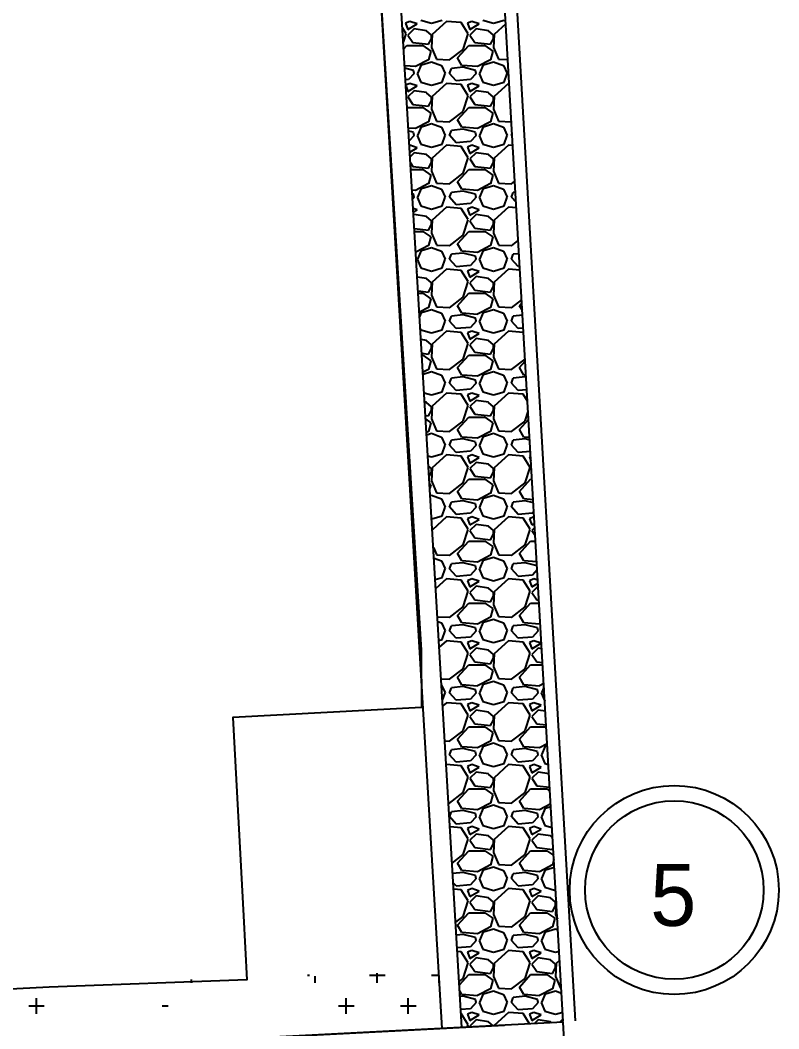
# Model space of a CAD drawing. Extents: x -31423 to 1909503, y -2344077 to 1640342.
# Drawn here: x 109362 to 121605, y -200234 to -183949 of the extents above; entities that cross this region are included whole.
import ezdxf

# ---------------------------------------------------------------- set-up
doc = ezdxf.new("R2010")
doc.units = 0
for name, color, linetype in [('Level 13', 7, 'Continuous'), ('Level 14', 7, 'Continuous'), ('Level 15', 7, 'Continuous'), ('Level 17', 7, 'Continuous'), ('Level 20', 7, 'Continuous'), ('Level 36', 7, 'Continuous')]:
    doc.layers.add(name, color=color, linetype=linetype)

msp = doc.modelspace()

# ---------------------------------------------------------------- linework, layer by layer
at = {"layer": 'Level 13'}
for p, q in [((118126, -200127), (46921, -203800)), ((118473, -206674), (118126, -200127))]:
    msp.add_line(p, q, dxfattribs=at)
at = {"layer": 'Level 14'}
for p, q in [((115650, -183969), (115580, -183999)), ((115580, -183999), (115620, -184099)), ((115620, -184099), (115770, -184009)), ((115770, -184009), (115650, -183969)), ((115830, -183949), (116000, -183999)), ((116000, -183999), (116170, -183949)), ((116240, -183969), (116010, -184179)), ((116480, -183989), (116240, -183969)), ((116591, -184169), (116481, -183989)), ((116650, -183969), (116580, -183999)), ((116580, -183999), (116620, -184099)), ((116620, -184099), (116770, -184009)), ((116770, -184009), (116650, -183969)), ((116830, -183949), (117000, -183999)), ((117000, -183999), (117170, -183949)), ((117199, -184006), (117010, -184179)), ((115591, -184169), (115532, -184073)), ((115546, -184306), (115590, -184170)), ((115720, -184089), (115620, -184189)), ((115920, -184119), (115720, -184089)), ((116001, -184190), (115921, -184120)), ((116010, -184179), (116000, -184389)), ((116510, -184420), (116590, -184170)), ((116720, -184089), (116620, -184189)), ((116920, -184119), (116720, -184089)), ((117001, -184190), (116921, -184120)), ((117010, -184179), (117000, -184389)), ((115620, -184189), (115700, -184309)), ((115700, -184309), (115950, -184339)), ((115951, -184339), (116001, -184249)), ((116000, -184249), (116000, -184189)), ((116620, -184189), (116700, -184309)), ((116700, -184309), (116950, -184339)), ((116951, -184339), (117001, -184249)), ((117000, -184249), (117000, -184189)), ((115552, -184411), (115600, -184359)), ((115600, -184359), (115860, -184359)), ((115860, -184359), (115990, -184449)), ((115990, -184449), (115950, -184589)), ((115999, -184388), (116079, -184578)), ((116290, -184591), (116510, -184421)), ((116420, -184559), (116600, -184359)), ((116600, -184359), (116860, -184359)), ((116860, -184359), (116990, -184449)), ((116990, -184449), (116950, -184589)), ((116999, -184388), (117079, -184578)), ((115950, -184588), (115740, -184698)), ((115780, -184809), (115840, -184669)), ((115840, -184669), (116000, -184619)), ((116000, -184619), (116160, -184679)), ((116080, -184579), (116290, -184589)), ((116491, -184679), (116421, -184559)), ((116950, -184588), (116740, -184698)), ((116780, -184809), (116840, -184669)), ((116840, -184669), (117000, -184619)), ((117000, -184619), (117160, -184679)), ((117080, -184579), (117233, -184586)), ((115740, -184699), (115569, -184685)), ((115710, -184759), (115571, -184724)), ((115720, -184809), (115630, -184909)), ((115720, -184810), (115710, -184760)), ((115770, -184809), (115830, -184949)), ((116160, -184679), (116220, -184809)), ((116170, -184949), (116220, -184809)), ((116290, -184809), (116320, -184729)), ((116400, -184928), (116290, -184808)), ((116510, -184709), (116320, -184729)), ((116740, -184699), (116490, -184679)), ((116710, -184759), (116510, -184709)), ((116720, -184809), (116630, -184909)), ((116720, -184810), (116710, -184760)), ((116770, -184809), (116830, -184949)), ((117160, -184679), (117220, -184809)), ((117170, -184949), (117220, -184809)), ((115630, -184909), (115582, -184913)), ((115650, -184969), (115587, -184996)), ((115770, -185009), (115650, -184969)), ((115830, -184949), (116000, -184999)), ((116000, -184999), (116170, -184949)), ((116240, -184969), (116010, -185179)), ((116480, -184989), (116240, -184969)), ((116630, -184909), (116400, -184929)), ((116591, -185169), (116481, -184989)), ((116650, -184969), (116580, -184999)), ((116770, -185009), (116650, -184969)), ((116830, -184949), (117000, -184999)), ((117000, -184999), (117170, -184949)), ((117240, -184969), (117010, -185179)), ((117255, -184970), (117240, -184969)), ((115589, -185021), (115620, -185099)), ((115620, -185099), (115770, -185009)), ((115720, -185089), (115620, -185189)), ((115920, -185119), (115720, -185089)), ((116001, -185190), (115921, -185120)), ((116580, -184999), (116620, -185099)), ((116620, -185099), (116770, -185009)), ((116720, -185089), (116620, -185189)), ((116920, -185119), (116720, -185089)), ((117001, -185190), (116921, -185120)), ((115620, -185189), (115700, -185309)), ((115700, -185309), (115950, -185339)), ((115951, -185339), (116001, -185249)), ((116010, -185179), (116000, -185389)), ((116000, -185249), (116000, -185189)), ((116510, -185420), (116590, -185170)), ((116620, -185189), (116700, -185309)), ((116700, -185309), (116950, -185339)), ((116951, -185339), (117001, -185249)), ((117010, -185179), (117000, -185389)), ((117000, -185249), (117000, -185189)), ((115609, -185359), (115860, -185359)), ((115860, -185359), (115990, -185449)), ((115990, -185449), (115950, -185589)), ((115999, -185388), (116079, -185578)), ((116290, -185591), (116510, -185421)), ((116420, -185559), (116600, -185359)), ((116600, -185359), (116860, -185359)), ((116860, -185359), (116990, -185449)), ((116990, -185449), (116950, -185589)), ((116999, -185388), (117079, -185578)), ((115950, -185588), (115740, -185698)), ((115840, -185669), (116000, -185619)), ((116000, -185619), (116160, -185679)), ((116080, -185579), (116290, -185589)), ((116491, -185679), (116421, -185559)), ((116950, -185588), (116740, -185698)), ((116840, -185669), (117000, -185619)), ((117000, -185619), (117160, -185679)), ((117080, -185579), (117290, -185589)), ((117290, -185591), (117290, -185590)), ((115740, -185699), (115628, -185690)), ((115710, -185759), (115631, -185739)), ((115720, -185809), (115641, -185896)), ((115720, -185810), (115710, -185760)), ((115770, -185809), (115830, -185949)), ((115780, -185809), (115840, -185669)), ((116160, -185679), (116220, -185809)), ((116170, -185949), (116220, -185809)), ((116290, -185809), (116320, -185729)), ((116400, -185928), (116290, -185808)), ((116510, -185709), (116320, -185729)), ((116740, -185699), (116490, -185679)), ((116710, -185759), (116510, -185709)), ((116720, -185809), (116630, -185909)), ((116720, -185810), (116710, -185760)), ((116770, -185809), (116830, -185949)), ((116780, -185809), (116840, -185669)), ((117160, -185679), (117220, -185809)), ((117170, -185949), (117220, -185809)), ((117290, -185809), (117301, -185779)), ((117304, -185823), (117290, -185808)), ((115650, -185969), (115645, -185971)), ((115770, -186009), (115650, -185969)), ((115830, -185949), (116000, -185999)), ((116000, -185999), (116170, -185949)), ((116240, -185969), (116010, -186179)), ((116480, -185989), (116240, -185969)), ((116630, -185909), (116400, -185929)), ((116650, -185969), (116580, -185999)), ((116770, -186009), (116650, -185969)), ((116830, -185949), (117000, -185999)), ((117000, -185999), (117170, -185949)), ((117240, -185969), (117010, -186179)), ((117313, -185975), (117240, -185969)), ((115652, -186080), (115770, -186009)), ((115720, -186089), (115656, -186153)), ((115920, -186119), (115720, -186089)), ((116001, -186190), (115921, -186120)), ((116591, -186169), (116481, -185989)), ((116580, -185999), (116620, -186099)), ((116620, -186099), (116770, -186009)), ((116720, -186089), (116620, -186189)), ((116920, -186119), (116720, -186089)), ((117001, -186190), (116921, -186120)), ((115662, -186252), (115700, -186309)), ((115951, -186339), (116001, -186249)), ((116010, -186179), (116000, -186389)), ((116000, -186249), (116000, -186189)), ((116510, -186420), (116590, -186170)), ((116620, -186189), (116700, -186309)), ((116951, -186339), (117001, -186249)), ((117010, -186179), (117000, -186389)), ((117000, -186249), (117000, -186189)), ((115668, -186359), (115860, -186359)), ((115700, -186309), (115950, -186339)), ((115860, -186359), (115990, -186449)), ((115990, -186449), (115950, -186589)), ((115999, -186388), (116079, -186578)), ((116290, -186591), (116510, -186421)), ((116420, -186559), (116600, -186359)), ((116600, -186359), (116860, -186359)), ((116700, -186309), (116950, -186339)), ((116860, -186359), (116990, -186449)), ((116990, -186449), (116950, -186589)), ((116999, -186388), (117079, -186578)), ((115950, -186588), (115740, -186698)), ((115840, -186669), (116000, -186619)), ((116000, -186619), (116160, -186679)), ((116080, -186579), (116290, -186589)), ((116491, -186679), (116421, -186559)), ((116950, -186588), (116740, -186698)), ((116840, -186669), (117000, -186619)), ((117000, -186619), (117160, -186679)), ((117080, -186579), (117290, -186589)), ((117290, -186591), (117345, -186548)), ((115740, -186699), (115688, -186695)), ((115710, -186759), (115692, -186754)), ((115720, -186810), (115710, -186760)), ((115780, -186809), (115840, -186669)), ((116160, -186679), (116220, -186809)), ((116290, -186809), (116320, -186729)), ((116510, -186709), (116320, -186729)), ((116740, -186699), (116490, -186679)), ((116710, -186759), (116510, -186709)), ((116720, -186810), (116710, -186760)), ((116780, -186809), (116840, -186669)), ((117160, -186679), (117220, -186809)), ((117290, -186809), (117320, -186729)), ((117356, -186725), (117320, -186729)), ((115720, -186809), (115696, -186835)), ((115770, -186809), (115830, -186949)), ((115830, -186949), (116000, -186999)), ((116000, -186999), (116170, -186949)), ((116170, -186949), (116220, -186809)), ((116400, -186928), (116290, -186808)), ((116630, -186909), (116400, -186929)), ((116720, -186809), (116630, -186909)), ((116770, -186809), (116830, -186949)), ((116830, -186949), (117000, -186999)), ((117000, -186999), (117170, -186949)), ((117170, -186949), (117220, -186809)), ((117365, -186890), (117290, -186808)), ((115770, -187009), (115705, -186988)), ((115709, -187046), (115770, -187009)), ((115720, -187089), (115712, -187097)), ((115920, -187119), (115720, -187089)), ((116240, -186969), (116010, -187179)), ((116480, -186989), (116240, -186969)), ((116591, -187169), (116481, -186989)), ((116650, -186969), (116580, -186999)), ((116580, -186999), (116620, -187099)), ((116620, -187099), (116770, -187009)), ((116720, -187089), (116620, -187189)), ((116770, -187009), (116650, -186969)), ((116920, -187119), (116720, -187089)), ((117240, -186969), (117010, -187179)), ((117370, -186980), (117240, -186969)), ((116001, -187190), (115921, -187120)), ((115951, -187339), (116001, -187249)), ((116010, -187179), (116000, -187389)), ((116000, -187249), (116000, -187189)), ((116510, -187420), (116590, -187170)), ((116620, -187189), (116700, -187309)), ((117001, -187190), (116921, -187120)), ((116951, -187339), (117001, -187249)), ((117010, -187179), (117000, -187389)), ((117000, -187249), (117000, -187189)), ((115725, -187312), (115950, -187339)), ((115728, -187359), (115860, -187359)), ((115860, -187359), (115990, -187449)), ((115999, -187388), (116079, -187578)), ((116290, -187591), (116510, -187421)), ((116420, -187559), (116600, -187359)), ((116600, -187359), (116860, -187359)), ((116700, -187309), (116950, -187339)), ((116860, -187359), (116990, -187449)), ((116999, -187388), (117079, -187578)), ((115950, -187588), (115747, -187694)), ((115990, -187449), (115950, -187589)), ((116080, -187579), (116290, -187589)), ((116491, -187679), (116421, -187559)), ((116950, -187588), (116740, -187698)), ((116990, -187449), (116950, -187589)), ((117080, -187579), (117290, -187589)), ((117290, -187591), (117401, -187505)), ((115780, -187809), (115840, -187669)), ((115840, -187669), (116000, -187619)), ((116000, -187619), (116160, -187679)), ((116160, -187679), (116220, -187809)), ((116290, -187809), (116320, -187729)), ((116510, -187709), (116320, -187729)), ((116740, -187699), (116490, -187679)), ((116710, -187759), (116510, -187709)), ((116720, -187810), (116710, -187760)), ((116780, -187809), (116840, -187669)), ((116840, -187669), (117000, -187619)), ((117000, -187619), (117160, -187679)), ((117160, -187679), (117220, -187809)), ((117290, -187809), (117320, -187729)), ((117413, -187719), (117320, -187729)), ((115770, -187809), (115830, -187949)), ((116170, -187949), (116220, -187809)), ((116400, -187928), (116290, -187808)), ((116630, -187909), (116400, -187929)), ((116720, -187809), (116630, -187909)), ((116770, -187809), (116830, -187949)), ((117170, -187949), (117220, -187809)), ((117400, -187928), (117290, -187808)), ((117425, -187927), (117400, -187929)), ((115770, -188009), (115766, -188008)), ((115766, -188012), (115770, -188009)), ((115830, -187949), (116000, -187999)), ((116000, -187999), (116170, -187949)), ((116240, -187969), (116010, -188179)), ((116480, -187989), (116240, -187969)), ((116591, -188169), (116481, -187989)), ((116650, -187969), (116580, -187999)), ((116580, -187999), (116620, -188099)), ((116620, -188099), (116770, -188009)), ((116720, -188089), (116620, -188189)), ((116770, -188009), (116650, -187969)), ((116920, -188119), (116720, -188089)), ((116830, -187949), (117000, -187999)), ((117000, -187999), (117170, -187949)), ((117240, -187969), (117010, -188179)), ((117428, -187985), (117240, -187969)), ((115920, -188119), (115771, -188097)), ((116001, -188190), (115921, -188120)), ((115951, -188339), (116001, -188249)), ((116010, -188179), (116000, -188389)), ((116000, -188249), (116000, -188189)), ((116510, -188420), (116590, -188170)), ((116620, -188189), (116700, -188309)), ((117001, -188190), (116921, -188120)), ((116951, -188339), (117001, -188249)), ((117010, -188179), (117000, -188389)), ((117000, -188249), (117000, -188189)), ((115785, -188319), (115950, -188339)), ((115787, -188359), (115860, -188359)), ((115860, -188359), (115990, -188449)), ((115999, -188388), (116079, -188578)), ((116420, -188559), (116600, -188359)), ((116600, -188359), (116860, -188359)), ((116700, -188309), (116950, -188339)), ((116860, -188359), (116990, -188449)), ((116999, -188388), (117079, -188578)), ((115990, -188449), (115950, -188589)), ((116080, -188579), (116290, -188589)), ((116290, -188591), (116510, -188421)), ((116491, -188679), (116421, -188559)), ((116990, -188449), (116950, -188589)), ((117080, -188579), (117290, -188589)), ((117290, -188591), (117456, -188463)), ((117420, -188559), (117459, -188515)), ((117466, -188636), (117421, -188559)), ((115950, -188588), (115805, -188664)), ((115809, -188739), (115840, -188669)), ((115840, -188669), (116000, -188619)), ((116000, -188619), (116160, -188679)), ((116160, -188679), (116220, -188809)), ((116290, -188809), (116320, -188729)), ((116510, -188709), (116320, -188729)), ((116740, -188699), (116490, -188679)), ((116710, -188759), (116510, -188709)), ((116950, -188588), (116740, -188698)), ((116780, -188809), (116840, -188669)), ((116840, -188669), (117000, -188619)), ((117000, -188619), (117160, -188679)), ((117160, -188679), (117220, -188809)), ((117290, -188809), (117320, -188729)), ((117470, -188713), (117320, -188729)), ((116170, -188949), (116220, -188809)), ((116400, -188928), (116290, -188808)), ((116720, -188809), (116630, -188909)), ((116720, -188810), (116710, -188760)), ((116770, -188809), (116830, -188949)), ((117170, -188949), (117220, -188809)), ((117400, -188928), (117290, -188808)), ((115821, -188928), (115830, -188949)), ((115830, -188949), (116000, -188999)), ((116000, -188999), (116170, -188949)), ((116240, -188969), (116010, -189179)), ((116480, -188989), (116240, -188969)), ((116630, -188909), (116400, -188929)), ((116591, -189169), (116481, -188989)), ((116650, -188969), (116580, -188999)), ((116580, -188999), (116620, -189099)), ((116620, -189099), (116770, -189009)), ((116770, -189009), (116650, -188969)), ((116830, -188949), (117000, -188999)), ((117000, -188999), (117170, -188949)), ((117240, -188969), (117010, -189179)), ((117480, -188989), (117240, -188969)), ((117482, -188922), (117400, -188929)), ((117486, -188998), (117481, -188989)), ((115920, -189119), (115831, -189106)), ((116001, -189190), (115921, -189120)), ((116010, -189179), (116000, -189389)), ((116000, -189249), (116000, -189189)), ((116510, -189420), (116590, -189170)), ((116720, -189089), (116620, -189189)), ((116620, -189189), (116700, -189309)), ((116920, -189119), (116720, -189089)), ((117001, -189190), (116921, -189120)), ((117010, -189179), (117000, -189389)), ((117000, -189249), (117000, -189189)), ((115844, -189327), (115950, -189339)), ((115846, -189359), (115860, -189359)), ((115860, -189359), (115990, -189449)), ((115951, -189339), (116001, -189249)), ((115999, -189388), (116079, -189578)), ((116420, -189559), (116600, -189359)), ((116600, -189359), (116860, -189359)), ((116700, -189309), (116950, -189339)), ((116860, -189359), (116990, -189449)), ((116951, -189339), (117001, -189249)), ((116999, -189388), (117079, -189578)), ((115990, -189449), (115950, -189589)), ((116290, -189591), (116510, -189421)), ((116990, -189449), (116950, -189589)), ((117290, -189591), (117510, -189421)), ((117420, -189559), (117513, -189455)), ((117510, -189420), (117511, -189418)), ((115950, -189588), (115863, -189634)), ((115864, -189662), (116000, -189619)), ((116000, -189619), (116160, -189679)), ((116080, -189579), (116290, -189589)), ((116160, -189679), (116220, -189809)), ((116510, -189709), (116320, -189729)), ((116491, -189679), (116421, -189559)), ((116740, -189699), (116490, -189679)), ((116710, -189759), (116510, -189709)), ((116950, -189588), (116740, -189698)), ((116780, -189809), (116840, -189669)), ((116840, -189669), (117000, -189619)), ((117000, -189619), (117160, -189679)), ((117080, -189579), (117290, -189589)), ((117160, -189679), (117220, -189809)), ((117510, -189709), (117320, -189729)), ((117491, -189679), (117421, -189559)), ((117526, -189682), (117490, -189679)), ((117528, -189713), (117510, -189709)), ((116170, -189949), (116220, -189809)), ((116290, -189809), (116320, -189729)), ((116400, -189928), (116290, -189808)), ((116720, -189809), (116630, -189909)), ((116720, -189810), (116710, -189760)), ((116770, -189809), (116830, -189949)), ((117170, -189949), (117220, -189809)), ((117290, -189809), (117320, -189729)), ((117400, -189928), (117290, -189808)), ((115882, -189964), (116000, -189999)), ((116000, -189999), (116170, -189949)), ((116240, -189969), (116010, -190179)), ((116480, -189989), (116240, -189969)), ((116630, -189909), (116400, -189929)), ((116591, -190169), (116481, -189989)), ((116650, -189969), (116580, -189999)), ((116580, -189999), (116620, -190099)), ((116620, -190099), (116770, -190009)), ((116770, -190009), (116650, -189969)), ((116830, -189949), (117000, -189999)), ((117000, -189999), (117170, -189949)), ((117240, -189969), (117010, -190179)), ((117480, -189989), (117240, -189969)), ((117539, -189917), (117400, -189929)), ((117550, -190102), (117481, -189989)), ((115920, -190119), (115891, -190115)), ((116001, -190190), (115921, -190120)), ((116010, -190179), (116000, -190389)), ((116000, -190249), (116000, -190189)), ((116510, -190420), (116590, -190170)), ((116720, -190089), (116620, -190189)), ((116620, -190189), (116700, -190309)), ((116920, -190119), (116720, -190089)), ((117001, -190190), (116921, -190120)), ((117010, -190179), (117000, -190389)), ((117000, -190249), (117000, -190189)), ((115904, -190334), (115950, -190339)), ((115951, -190339), (116001, -190249)), ((116420, -190559), (116600, -190359)), ((116600, -190359), (116860, -190359)), ((116700, -190309), (116950, -190339)), ((116860, -190359), (116990, -190449)), ((116951, -190339), (117001, -190249)), ((117510, -190420), (117559, -190265)), ((115908, -190392), (115990, -190449)), ((115990, -190449), (115950, -190589)), ((115999, -190388), (116079, -190578)), ((116290, -190591), (116510, -190421)), ((116990, -190449), (116950, -190589)), ((116999, -190388), (117079, -190578)), ((117290, -190591), (117510, -190421)), ((117420, -190559), (117567, -190395)), ((115950, -190588), (115920, -190604)), ((115923, -190643), (116000, -190619)), ((116000, -190619), (116160, -190679)), ((116080, -190579), (116290, -190589)), ((116160, -190679), (116220, -190809)), ((116491, -190679), (116421, -190559)), ((116740, -190699), (116490, -190679)), ((116950, -190588), (116740, -190698)), ((116780, -190809), (116840, -190669)), ((116840, -190669), (117000, -190619)), ((117000, -190619), (117160, -190679)), ((117080, -190579), (117290, -190589)), ((117160, -190679), (117220, -190809)), ((117491, -190679), (117421, -190559)), ((117584, -190687), (117490, -190679)), ((116170, -190949), (116220, -190809)), ((116290, -190809), (116320, -190729)), ((116400, -190928), (116290, -190808)), ((116510, -190709), (116320, -190729)), ((116710, -190759), (116510, -190709)), ((116720, -190809), (116630, -190909)), ((116720, -190810), (116710, -190760)), ((116770, -190809), (116830, -190949)), ((117170, -190949), (117220, -190809)), ((117290, -190809), (117320, -190729)), ((117400, -190928), (117290, -190808)), ((117510, -190709), (117320, -190729)), ((117586, -190728), (117510, -190709)), ((115943, -190982), (116000, -190999)), ((116000, -190999), (116170, -190949)), ((116240, -190969), (116010, -191179)), ((116480, -190989), (116240, -190969)), ((116630, -190909), (116400, -190929)), ((116591, -191169), (116481, -190989)), ((116650, -190969), (116580, -190999)), ((116580, -190999), (116620, -191099)), ((116620, -191099), (116770, -191009)), ((116770, -191009), (116650, -190969)), ((116830, -190949), (117000, -190999)), ((117000, -190999), (117170, -190949)), ((117240, -190969), (117010, -191179)), ((117480, -190989), (117240, -190969)), ((117596, -190912), (117400, -190929)), ((117591, -191169), (117481, -190989)), ((117601, -190990), (117580, -190999)), ((117580, -190999), (117605, -191062)), ((116001, -191190), (115953, -191148)), ((116010, -191179), (116000, -191389)), ((116510, -191420), (116590, -191170)), ((116720, -191089), (116620, -191189)), ((116920, -191119), (116720, -191089)), ((117001, -191190), (116921, -191120)), ((117010, -191179), (117000, -191389)), ((117510, -191420), (117590, -191170)), ((115963, -191317), (116001, -191249)), ((116000, -191249), (116000, -191189)), ((116620, -191189), (116700, -191309)), ((116700, -191309), (116950, -191339)), ((116951, -191339), (117001, -191249)), ((117000, -191249), (117000, -191189)), ((115970, -191435), (115990, -191449)), ((115990, -191449), (115974, -191507)), ((115999, -191388), (116079, -191578)), ((116290, -191591), (116510, -191421)), ((116420, -191559), (116600, -191359)), ((116600, -191359), (116860, -191359)), ((116860, -191359), (116990, -191449)), ((116990, -191449), (116950, -191589)), ((116999, -191388), (117079, -191578)), ((117290, -191591), (117510, -191421)), ((117420, -191559), (117600, -191359)), ((117600, -191359), (117622, -191359)), ((115981, -191625), (116000, -191619)), ((116000, -191619), (116160, -191679)), ((116080, -191579), (116290, -191589)), ((116491, -191679), (116421, -191559)), ((116950, -191588), (116740, -191698)), ((116780, -191809), (116840, -191669)), ((116840, -191669), (117000, -191619)), ((117000, -191619), (117160, -191679)), ((117080, -191579), (117290, -191589)), ((117491, -191679), (117421, -191559)), ((116160, -191679), (116220, -191809)), ((116170, -191949), (116220, -191809)), ((116290, -191809), (116320, -191729)), ((116400, -191928), (116290, -191808)), ((116510, -191709), (116320, -191729)), ((116740, -191699), (116490, -191679)), ((116710, -191759), (116510, -191709)), ((116720, -191809), (116630, -191909)), ((116720, -191810), (116710, -191760)), ((116770, -191809), (116830, -191949)), ((117160, -191679), (117220, -191809)), ((117170, -191949), (117220, -191809)), ((117290, -191809), (117320, -191729)), ((117400, -191928), (117290, -191808)), ((117510, -191709), (117320, -191729)), ((117641, -191691), (117490, -191679)), ((117644, -191743), (117510, -191709)), ((116003, -191998), (116170, -191949)), ((116240, -191969), (116014, -192176)), ((116480, -191989), (116240, -191969)), ((116630, -191909), (116400, -191929)), ((116591, -192169), (116481, -191989)), ((116650, -191969), (116580, -191999)), ((116580, -191999), (116620, -192099)), ((116770, -192009), (116650, -191969)), ((116830, -191949), (117000, -191999)), ((117000, -191999), (117170, -191949)), ((117240, -191969), (117010, -192179)), ((117480, -191989), (117240, -191969)), ((117630, -191909), (117400, -191929)), ((117591, -192169), (117481, -191989)), ((117650, -191969), (117580, -191999)), ((117580, -191999), (117620, -192099)), ((117652, -191883), (117630, -191909)), ((117657, -191971), (117650, -191969)), ((116620, -192099), (116770, -192009)), ((116720, -192089), (116620, -192189)), ((116920, -192119), (116720, -192089)), ((117000, -192190), (116921, -192120)), ((117620, -192099), (117663, -192073)), ((117667, -192142), (117620, -192189)), ((116510, -192420), (116590, -192170)), ((116620, -192189), (116700, -192309)), ((116700, -192309), (116950, -192339)), ((116951, -192339), (117001, -192249)), ((117010, -192179), (117000, -192389)), ((117000, -192249), (117000, -192189)), ((117510, -192420), (117590, -192170)), ((117620, -192189), (117675, -192271)), ((116031, -192462), (116079, -192578)), ((116290, -192591), (116510, -192421)), ((116420, -192559), (116600, -192359)), ((116600, -192359), (116860, -192359)), ((116860, -192359), (116990, -192449)), ((116990, -192449), (116950, -192589)), ((116999, -192388), (117079, -192578)), ((117290, -192591), (117510, -192421)), ((117420, -192559), (117600, -192359)), ((117600, -192359), (117680, -192359)), ((116041, -192634), (116160, -192679)), ((116080, -192579), (116290, -192589)), ((116491, -192679), (116421, -192559)), ((116950, -192588), (116740, -192698)), ((116840, -192669), (117000, -192619)), ((117000, -192619), (117160, -192679)), ((117080, -192579), (117290, -192589)), ((117491, -192679), (117421, -192559)), ((116160, -192679), (116220, -192809)), ((116170, -192949), (116220, -192809)), ((116290, -192809), (116320, -192729)), ((116400, -192928), (116290, -192808)), ((116510, -192709), (116320, -192729)), ((116740, -192699), (116490, -192679)), ((116710, -192759), (116510, -192709)), ((116720, -192809), (116630, -192909)), ((116720, -192810), (116710, -192760)), ((116770, -192809), (116830, -192949)), ((116780, -192809), (116840, -192669)), ((117160, -192679), (117220, -192809)), ((117170, -192949), (117220, -192809)), ((117290, -192809), (117320, -192729)), ((117400, -192928), (117290, -192808)), ((117510, -192709), (117320, -192729)), ((117699, -192696), (117490, -192679)), ((117703, -192757), (117510, -192709)), ((116061, -192981), (116170, -192949)), ((116240, -192969), (116070, -193124)), ((116480, -192989), (116240, -192969)), ((116630, -192909), (116400, -192929)), ((116650, -192969), (116580, -192999)), ((116770, -193009), (116650, -192969)), ((116830, -192949), (117000, -192999)), ((117000, -192999), (117170, -192949)), ((117240, -192969), (117010, -193179)), ((117480, -192989), (117240, -192969)), ((117630, -192909), (117400, -192929)), ((117650, -192969), (117580, -192999)), ((117706, -192823), (117630, -192909)), ((117716, -192991), (117650, -192969)), ((116591, -193169), (116481, -192989)), ((116580, -192999), (116620, -193099)), ((116620, -193099), (116770, -193009)), ((116720, -193089), (116620, -193189)), ((116920, -193119), (116720, -193089)), ((117000, -193190), (116920, -193120)), ((117591, -193169), (117481, -192989)), ((117580, -192999), (117620, -193099)), ((117620, -193099), (117719, -193040)), ((117720, -193089), (117620, -193189)), ((117722, -193089), (117720, -193089)), ((116510, -193420), (116590, -193170)), ((116620, -193189), (116700, -193309)), ((116951, -193339), (117001, -193249)), ((117010, -193179), (117000, -193389)), ((117000, -193249), (117000, -193189)), ((117510, -193420), (117590, -193170)), ((117620, -193189), (117700, -193309)), ((116290, -193591), (116510, -193421)), ((116420, -193559), (116600, -193359)), ((116600, -193359), (116860, -193359)), ((116700, -193309), (116950, -193339)), ((116860, -193359), (116990, -193449)), ((116990, -193449), (116950, -193589)), ((116999, -193388), (117079, -193578)), ((117290, -193591), (117510, -193421)), ((117420, -193559), (117600, -193359)), ((117600, -193359), (117737, -193359)), ((117700, -193309), (117735, -193313)), ((116097, -193580), (116290, -193589)), ((116491, -193679), (116421, -193559)), ((116950, -193588), (116740, -193698)), ((116840, -193669), (117000, -193619)), ((117000, -193619), (117160, -193679)), ((117080, -193579), (117290, -193589)), ((117491, -193679), (117421, -193559)), ((116102, -193657), (116160, -193679)), ((116160, -193679), (116220, -193809)), ((116290, -193809), (116320, -193729)), ((116510, -193709), (116320, -193729)), ((116740, -193699), (116490, -193679)), ((116710, -193759), (116510, -193709)), ((116720, -193810), (116710, -193760)), ((116780, -193809), (116840, -193669)), ((117160, -193679), (117220, -193809)), ((117290, -193809), (117320, -193729)), ((117510, -193709), (117320, -193729)), ((117740, -193699), (117490, -193679)), ((117710, -193759), (117510, -193709)), ((117720, -193810), (117710, -193760)), ((117756, -193690), (117740, -193698)), ((116120, -193964), (116170, -193949)), ((116170, -193949), (116220, -193809)), ((116400, -193928), (116290, -193808)), ((116630, -193909), (116400, -193929)), ((116720, -193809), (116630, -193909)), ((116770, -193809), (116830, -193949)), ((116830, -193949), (117000, -193999)), ((117000, -193999), (117170, -193949)), ((117170, -193949), (117220, -193809)), ((117400, -193928), (117290, -193808)), ((117630, -193909), (117400, -193929)), ((117720, -193809), (117630, -193909)), ((116240, -193969), (116126, -194073)), ((116480, -193989), (116240, -193969)), ((116591, -194169), (116481, -193989)), ((116650, -193969), (116580, -193999)), ((116580, -193999), (116620, -194099)), ((116620, -194099), (116770, -194009)), ((116720, -194089), (116620, -194189)), ((116770, -194009), (116650, -193969)), ((116920, -194119), (116720, -194089)), ((117240, -193969), (117010, -194179)), ((117480, -193989), (117240, -193969)), ((117591, -194169), (117481, -193989)), ((117650, -193969), (117580, -193999)), ((117580, -193999), (117620, -194099)), ((117620, -194099), (117770, -194009)), ((117720, -194089), (117620, -194189)), ((117770, -194009), (117650, -193969)), ((117780, -194098), (117720, -194089)), ((116510, -194420), (116590, -194170)), ((116620, -194189), (116700, -194309)), ((117000, -194190), (116920, -194120)), ((116951, -194339), (117001, -194249)), ((117010, -194179), (117000, -194389)), ((117000, -194249), (117000, -194189)), ((117510, -194420), (117590, -194170)), ((117620, -194189), (117700, -194309)), ((116290, -194591), (116510, -194421)), ((116420, -194559), (116600, -194359)), ((116600, -194359), (116860, -194359)), ((116700, -194309), (116950, -194339)), ((116860, -194359), (116990, -194449)), ((116999, -194388), (117079, -194578)), ((117290, -194591), (117510, -194421)), ((117420, -194559), (117600, -194359)), ((117600, -194359), (117795, -194359)), ((117700, -194309), (117792, -194320)), ((116157, -194583), (116290, -194589)), ((116491, -194679), (116421, -194559)), ((116950, -194588), (116740, -194698)), ((116990, -194449), (116950, -194589)), ((117080, -194579), (117290, -194589)), ((117491, -194679), (117421, -194559)), ((116163, -194685), (116220, -194809)), ((116290, -194809), (116320, -194729)), ((116510, -194709), (116320, -194729)), ((116740, -194699), (116490, -194679)), ((116710, -194759), (116510, -194709)), ((116720, -194810), (116710, -194760)), ((116780, -194809), (116840, -194669)), ((116840, -194669), (117000, -194619)), ((117000, -194619), (117160, -194679)), ((117160, -194679), (117220, -194809)), ((117290, -194809), (117320, -194729)), ((117510, -194709), (117320, -194729)), ((117740, -194699), (117490, -194679)), ((117710, -194759), (117510, -194709)), ((117720, -194810), (117710, -194760)), ((117812, -194660), (117740, -194698)), ((117780, -194809), (117816, -194725)), ((116177, -194928), (116220, -194809)), ((116400, -194928), (116290, -194808)), ((116630, -194909), (116400, -194929)), ((116720, -194809), (116630, -194909)), ((116770, -194809), (116830, -194949)), ((117170, -194949), (117220, -194809)), ((117400, -194928), (117290, -194808)), ((117630, -194909), (117400, -194929)), ((117720, -194809), (117630, -194909)), ((117770, -194809), (117829, -194946)), ((116240, -194969), (116183, -195021)), ((116480, -194989), (116240, -194969)), ((116591, -195169), (116481, -194989)), ((116650, -194969), (116580, -194999)), ((116580, -194999), (116620, -195099)), ((116620, -195099), (116770, -195009)), ((116720, -195089), (116620, -195189)), ((116770, -195009), (116650, -194969)), ((116920, -195119), (116720, -195089)), ((116830, -194949), (117000, -194999)), ((117000, -194999), (117170, -194949)), ((117240, -194969), (117010, -195179)), ((117480, -194989), (117240, -194969)), ((117591, -195169), (117481, -194989)), ((117650, -194969), (117580, -194999)), ((117580, -194999), (117620, -195099)), ((117620, -195099), (117770, -195009)), ((117720, -195089), (117620, -195189)), ((117770, -195009), (117650, -194969)), ((117838, -195107), (117720, -195089)), ((116510, -195420), (116590, -195170)), ((116620, -195189), (116700, -195309)), ((117000, -195190), (116920, -195120)), ((116951, -195339), (117001, -195249)), ((117010, -195179), (117000, -195389)), ((117000, -195249), (117000, -195189)), ((117510, -195420), (117590, -195170)), ((117620, -195189), (117700, -195309)), ((116420, -195559), (116600, -195359)), ((116600, -195359), (116860, -195359)), ((116700, -195309), (116950, -195339)), ((116860, -195359), (116990, -195449)), ((116999, -195388), (117079, -195578)), ((117420, -195559), (117600, -195359)), ((117600, -195359), (117852, -195359)), ((117700, -195309), (117850, -195327)), ((116290, -195591), (116510, -195421)), ((116491, -195679), (116421, -195559)), ((116990, -195449), (116950, -195589)), ((117080, -195579), (117290, -195589)), ((117290, -195591), (117510, -195421)), ((117491, -195679), (117421, -195559)), ((116216, -195586), (116290, -195589)), ((116290, -195809), (116320, -195729)), ((116510, -195709), (116320, -195729)), ((116740, -195699), (116490, -195679)), ((116710, -195759), (116510, -195709)), ((116950, -195588), (116740, -195698)), ((116780, -195809), (116840, -195669)), ((116840, -195669), (117000, -195619)), ((117000, -195619), (117160, -195679)), ((117160, -195679), (117220, -195809)), ((117290, -195809), (117320, -195729)), ((117510, -195709), (117320, -195729)), ((117740, -195699), (117490, -195679)), ((117710, -195759), (117510, -195709)), ((117868, -195631), (117740, -195698)), ((117780, -195809), (117840, -195669)), ((117840, -195669), (117870, -195660)), ((116400, -195928), (116290, -195808)), ((116720, -195809), (116630, -195909)), ((116720, -195810), (116710, -195760)), ((116770, -195809), (116830, -195949)), ((117170, -195949), (117220, -195809)), ((117400, -195928), (117290, -195808)), ((117720, -195809), (117630, -195909)), ((117720, -195810), (117710, -195760)), ((117770, -195809), (117830, -195949)), ((116240, -195969), (116239, -195970)), ((116480, -195989), (116240, -195969)), ((116630, -195909), (116400, -195929)), ((116591, -196169), (116481, -195989)), ((116650, -195969), (116580, -195999)), ((116580, -195999), (116620, -196099)), ((116620, -196099), (116770, -196009)), ((116770, -196009), (116650, -195969)), ((116830, -195949), (117000, -195999)), ((117000, -195999), (117170, -195949)), ((117240, -195969), (117010, -196179)), ((117480, -195989), (117240, -195969)), ((117630, -195909), (117400, -195929)), ((117591, -196169), (117481, -195989)), ((117650, -195969), (117580, -195999)), ((117580, -195999), (117620, -196099)), ((117620, -196099), (117770, -196009)), ((117770, -196009), (117650, -195969)), ((117830, -195949), (117887, -195966)), ((116510, -196420), (116590, -196170)), ((116720, -196089), (116620, -196189)), ((116620, -196189), (116700, -196309)), ((116920, -196119), (116720, -196089)), ((117000, -196190), (116920, -196120)), ((117010, -196179), (117000, -196389)), ((117000, -196249), (117000, -196189)), ((117510, -196420), (117590, -196170)), ((117720, -196089), (117620, -196189)), ((117620, -196189), (117700, -196309)), ((117896, -196116), (117720, -196089)), ((116420, -196559), (116600, -196359)), ((116600, -196359), (116860, -196359)), ((116700, -196309), (116950, -196339)), ((116860, -196359), (116990, -196449)), ((116951, -196339), (117001, -196249)), ((116999, -196388), (117079, -196578)), ((117420, -196559), (117600, -196359)), ((117600, -196359), (117860, -196359)), ((117700, -196309), (117908, -196334)), ((117860, -196359), (117912, -196395)), ((116290, -196591), (116510, -196421)), ((116491, -196679), (116421, -196559)), ((116990, -196449), (116950, -196589)), ((117290, -196591), (117510, -196421)), ((117491, -196679), (117421, -196559)), ((116276, -196588), (116290, -196589)), ((116510, -196709), (116320, -196729)), ((116740, -196699), (116490, -196679)), ((116710, -196759), (116510, -196709)), ((116950, -196588), (116740, -196698)), ((116780, -196809), (116840, -196669)), ((116840, -196669), (117000, -196619)), ((117000, -196619), (117160, -196679)), ((117080, -196579), (117290, -196589)), ((117160, -196679), (117220, -196809)), ((117510, -196709), (117320, -196729)), ((117740, -196699), (117490, -196679)), ((117710, -196759), (117510, -196709)), ((117924, -196602), (117740, -196698)), ((117780, -196809), (117840, -196669)), ((117840, -196669), (117926, -196642)), ((116290, -196809), (116320, -196729)), ((116400, -196928), (116290, -196808)), ((116720, -196809), (116630, -196909)), ((116720, -196810), (116710, -196760)), ((116770, -196809), (116830, -196949)), ((117170, -196949), (117220, -196809)), ((117290, -196809), (117320, -196729)), ((117400, -196928), (117290, -196808)), ((117720, -196809), (117630, -196909)), ((117720, -196810), (117710, -196760)), ((117770, -196809), (117830, -196949)), ((116480, -196989), (116299, -196974)), ((116630, -196909), (116400, -196929)), ((116591, -197169), (116481, -196989)), ((116650, -196969), (116580, -196999)), ((116580, -196999), (116620, -197099)), ((116620, -197099), (116770, -197009)), ((116770, -197009), (116650, -196969)), ((116830, -196949), (117000, -196999)), ((117000, -196999), (117170, -196949)), ((117240, -196969), (117010, -197179)), ((117480, -196989), (117240, -196969)), ((117630, -196909), (117400, -196929)), ((117591, -197169), (117481, -196989)), ((117650, -196969), (117580, -196999)), ((117580, -196999), (117620, -197099)), ((117620, -197099), (117770, -197009)), ((117770, -197009), (117650, -196969)), ((117830, -196949), (117946, -196983)), ((116510, -197420), (116590, -197170)), ((116720, -197089), (116620, -197189)), ((116620, -197189), (116700, -197309)), ((116920, -197119), (116720, -197089)), ((117000, -197190), (116920, -197120)), ((117010, -197179), (117000, -197389)), ((117000, -197249), (117000, -197189)), ((117510, -197420), (117590, -197170)), ((117720, -197089), (117620, -197189)), ((117620, -197189), (117700, -197309)), ((117920, -197119), (117720, -197089)), ((117955, -197150), (117920, -197120)), ((116420, -197559), (116600, -197359)), ((116600, -197359), (116860, -197359)), ((116700, -197309), (116950, -197339)), ((116860, -197359), (116990, -197449)), ((116951, -197339), (117001, -197249)), ((117420, -197559), (117600, -197359)), ((117600, -197359), (117860, -197359)), ((117700, -197309), (117950, -197339)), ((117860, -197359), (117972, -197436)), ((117951, -197339), (117965, -197314)), ((116333, -197557), (116510, -197421)), ((116990, -197449), (116950, -197589)), ((116999, -197388), (117079, -197578)), ((117290, -197591), (117510, -197421)), ((117975, -197501), (117950, -197589)), ((116491, -197679), (116421, -197559)), ((116740, -197699), (116490, -197679)), ((116950, -197588), (116740, -197698)), ((116780, -197809), (116840, -197669)), ((116840, -197669), (117000, -197619)), ((117000, -197619), (117160, -197679)), ((117080, -197579), (117290, -197589)), ((117160, -197679), (117220, -197809)), ((117491, -197679), (117421, -197559)), ((117740, -197699), (117490, -197679)), ((117950, -197588), (117740, -197698)), ((117780, -197809), (117840, -197669)), ((117840, -197669), (117983, -197625)), ((116510, -197709), (116343, -197726)), ((116710, -197759), (116510, -197709)), ((116720, -197809), (116630, -197909)), ((116720, -197810), (116710, -197760)), ((116770, -197809), (116830, -197949)), ((117170, -197949), (117220, -197809)), ((117290, -197809), (117320, -197729)), ((117400, -197928), (117290, -197808)), ((117510, -197709), (117320, -197729)), ((117710, -197759), (117510, -197709)), ((117720, -197809), (117630, -197909)), ((117720, -197810), (117710, -197760)), ((117770, -197809), (117830, -197949)), ((116400, -197928), (116352, -197876)), ((116480, -197989), (116358, -197979)), ((116630, -197909), (116400, -197929)), ((116591, -198169), (116481, -197989)), ((116650, -197969), (116580, -197999)), ((116580, -197999), (116620, -198099)), ((116620, -198099), (116770, -198009)), ((116770, -198009), (116650, -197969)), ((116830, -197949), (117000, -197999)), ((117000, -197999), (117170, -197949)), ((117240, -197969), (117010, -198179)), ((117480, -197989), (117240, -197969)), ((117630, -197909), (117400, -197929)), ((117591, -198169), (117481, -197989)), ((117650, -197969), (117580, -197999)), ((117580, -197999), (117620, -198099)), ((117620, -198099), (117770, -198009)), ((117770, -198009), (117650, -197969)), ((117830, -197949), (118000, -197999)), ((118000, -197999), (118004, -197998)), ((116510, -198420), (116590, -198170)), ((116720, -198089), (116620, -198189)), ((116920, -198119), (116720, -198089)), ((117000, -198190), (116920, -198120)), ((117010, -198179), (117000, -198389)), ((117510, -198420), (117590, -198170)), ((117720, -198089), (117620, -198189)), ((117920, -198119), (117720, -198089)), ((118000, -198190), (117920, -198120)), ((118010, -198179), (118000, -198389)), ((118014, -198175), (118010, -198179)), ((116620, -198189), (116700, -198309)), ((116700, -198309), (116950, -198339)), ((116951, -198339), (117001, -198249)), ((117000, -198249), (117000, -198189)), ((117620, -198189), (117700, -198309)), ((117700, -198309), (117950, -198339)), ((117951, -198339), (118001, -198249)), ((118000, -198249), (118000, -198189)), ((116390, -198514), (116510, -198421)), ((116420, -198559), (116600, -198359)), ((116600, -198359), (116860, -198359)), ((116860, -198359), (116990, -198449)), ((116990, -198449), (116950, -198589)), ((116999, -198388), (117079, -198578)), ((117290, -198591), (117510, -198421)), ((117420, -198559), (117600, -198359)), ((117600, -198359), (117860, -198359)), ((117860, -198359), (117990, -198449)), ((117990, -198449), (117950, -198589)), ((117999, -198388), (118031, -198463)), ((116491, -198679), (116421, -198559)), ((116950, -198588), (116740, -198698)), ((116780, -198809), (116840, -198669)), ((116840, -198669), (117000, -198619)), ((117000, -198619), (117160, -198679)), ((117080, -198579), (117290, -198589)), ((117491, -198679), (117421, -198559)), ((117950, -198588), (117740, -198698)), ((117780, -198809), (117840, -198669)), ((117840, -198669), (118000, -198619)), ((118000, -198619), (118041, -198634)), ((116510, -198709), (116402, -198720)), ((116740, -198699), (116490, -198679)), ((116710, -198759), (116510, -198709)), ((116720, -198809), (116630, -198909)), ((116720, -198810), (116710, -198760)), ((116770, -198809), (116830, -198949)), ((117160, -198679), (117220, -198809)), ((117170, -198949), (117220, -198809)), ((117290, -198809), (117320, -198729)), ((117400, -198928), (117290, -198808)), ((117510, -198709), (117320, -198729)), ((117740, -198699), (117490, -198679)), ((117710, -198759), (117510, -198709)), ((117720, -198809), (117630, -198909)), ((117720, -198810), (117710, -198760)), ((117770, -198809), (117830, -198949)), ((116630, -198909), (116415, -198928)), ((116480, -198989), (116418, -198984)), ((116591, -199169), (116481, -198989)), ((116650, -198969), (116580, -198999)), ((116580, -198999), (116620, -199099)), ((116770, -199009), (116650, -198969)), ((116830, -198949), (117000, -198999)), ((117000, -198999), (117170, -198949)), ((117240, -198969), (117010, -199179)), ((117480, -198989), (117240, -198969)), ((117630, -198909), (117400, -198929)), ((117591, -199169), (117481, -198989)), ((117650, -198969), (117580, -198999)), ((117580, -198999), (117620, -199099)), ((117770, -199009), (117650, -198969)), ((117830, -198949), (118000, -198999)), ((118000, -198999), (118061, -198981)), ((116620, -199099), (116770, -199009)), ((116720, -199089), (116620, -199189)), ((116920, -199119), (116720, -199089)), ((117000, -199190), (116920, -199120)), ((117620, -199099), (117770, -199009)), ((117720, -199089), (117620, -199189)), ((117920, -199119), (117720, -199089)), ((118000, -199190), (117920, -199120)), ((118069, -199125), (118010, -199179)), ((116510, -199420), (116590, -199170)), ((116620, -199189), (116700, -199309)), ((116700, -199309), (116950, -199339)), ((116951, -199339), (117001, -199249)), ((117010, -199179), (117000, -199389)), ((117000, -199249), (117000, -199189)), ((117510, -199420), (117590, -199170)), ((117620, -199189), (117700, -199309)), ((117700, -199309), (117950, -199339)), ((117951, -199339), (118001, -199249)), ((118010, -199179), (118000, -199389)), ((118000, -199249), (118000, -199189)), ((112125, -199490), (112125, -199440)), ((114000, -199365), (114030, -199365)), ((114125, -199490), (114125, -199386)), ((115000, -199365), (115250, -199365)), ((115125, -199490), (115125, -199334)), ((116000, -199365), (116120, -199365)), ((116125, -199490), (116125, -199449)), ((116447, -199470), (116510, -199421)), ((116450, -199525), (116600, -199359)), ((116600, -199359), (116860, -199359)), ((116860, -199359), (116990, -199449)), ((116990, -199449), (116950, -199589)), ((116999, -199388), (117079, -199578)), ((117290, -199591), (117510, -199421)), ((117420, -199559), (117600, -199359)), ((117600, -199359), (117860, -199359)), ((117860, -199359), (117990, -199449)), ((117990, -199449), (117950, -199589)), ((117999, -199388), (118079, -199578)), ((116491, -199679), (116456, -199619)), ((116950, -199588), (116740, -199698)), ((116840, -199669), (117000, -199619)), ((117000, -199619), (117160, -199679)), ((117080, -199579), (117290, -199589)), ((117491, -199679), (117421, -199559)), ((117950, -199588), (117740, -199698)), ((117840, -199669), (118000, -199619)), ((118000, -199619), (118099, -199656)), ((118080, -199579), (118095, -199580)), ((109625, -199990), (109625, -199740)), ((114625, -199990), (114625, -199740)), ((115625, -199990), (115625, -199740)), ((116510, -199709), (116461, -199714)), ((116740, -199699), (116490, -199679)), ((116710, -199759), (116510, -199709)), ((116720, -199809), (116630, -199909)), ((116720, -199810), (116710, -199760)), ((116770, -199809), (116830, -199949)), ((116780, -199809), (116840, -199669)), ((117160, -199679), (117220, -199809)), ((117170, -199949), (117220, -199809)), ((117290, -199809), (117320, -199729)), ((117400, -199928), (117290, -199808)), ((117510, -199709), (117320, -199729)), ((117740, -199699), (117490, -199679)), ((117710, -199759), (117510, -199709)), ((117720, -199809), (117630, -199909)), ((117720, -199810), (117710, -199760)), ((117770, -199809), (117830, -199949)), ((117780, -199809), (117840, -199669)), ((109500, -199865), (109750, -199865)), ((111655, -199865), (111750, -199865)), ((114500, -199865), (114750, -199865)), ((115500, -199865), (115750, -199865)), ((116630, -199909), (116474, -199923)), ((116650, -199969), (116580, -199999)), ((116770, -200009), (116650, -199969)), ((116830, -199949), (117000, -199999)), ((117000, -199999), (117170, -199949)), ((117240, -199969), (117010, -200179)), ((117480, -199989), (117240, -199969)), ((117630, -199909), (117400, -199929)), ((117650, -199969), (117580, -199999)), ((117770, -200009), (117650, -199969)), ((117830, -199949), (118000, -199999)), ((118000, -199999), (118117, -199964)), ((116480, -199989), (116478, -199989)), ((116591, -200169), (116481, -199989)), ((116580, -199999), (116620, -200099)), ((116620, -200099), (116770, -200009)), ((116720, -200089), (116620, -200189)), ((116920, -200119), (116720, -200089)), ((116996, -200185), (116920, -200120)), ((117582, -200155), (117481, -199989)), ((117580, -199999), (117620, -200099)), ((117620, -200099), (117770, -200009)), ((117720, -200089), (117658, -200151)), ((117920, -200119), (117720, -200089)), ((117940, -200137), (117920, -200120)), ((118123, -200075), (118063, -200130)), ((116578, -200207), (116590, -200170)), ((116620, -200189), (116630, -200204)), ((117010, -200179), (117009, -200185))]:
    msp.add_line(p, q, dxfattribs=at)
at = {"layer": 'Level 15'}
for p, q in [((118125, -200114), (117074, -181822)), ((118325, -200103), (117273, -181810)), ((116171, -200228), (115097, -182139))]:
    msp.add_line(p, q, dxfattribs=at)
at = {"layer": 'Level 17'}
msp.add_line((116491, -200212), (115416, -182120), dxfattribs=at)
at = {"layer": 'Level 20'}
for radius in [1687, 1441]:
    msp.add_circle((119918, -197993), radius, dxfattribs=at)
at = {"layer": 'Level 36'}
for points in [[(69658, -154885), (69764, -156883), (105609, -154983), (105503, -152986), (113341, -152583), (114670, -174952), (112873, -175059), (112668, -174971), (113178, -183556), (113377, -183544), (113371, -183444), (115168, -183337), (115832, -194122), (115840, -195046), (112794, -195207), (112964, -198410), (113019, -199445), (109828, -199561), (72791, -201467)], [(50793, -155880), (44422, -156215), (46921, -203800), (117177, -200176)]]:
    msp.add_lwpolyline(points, dxfattribs=at)

# ---------------------------------------------------------------- texts
at = {"layer": 'Level 20'}
msp.add_text('5', height=1000, dxfattribs=at).set_placement((119529, -198572))

doc.saveas('drawing.dxf')
